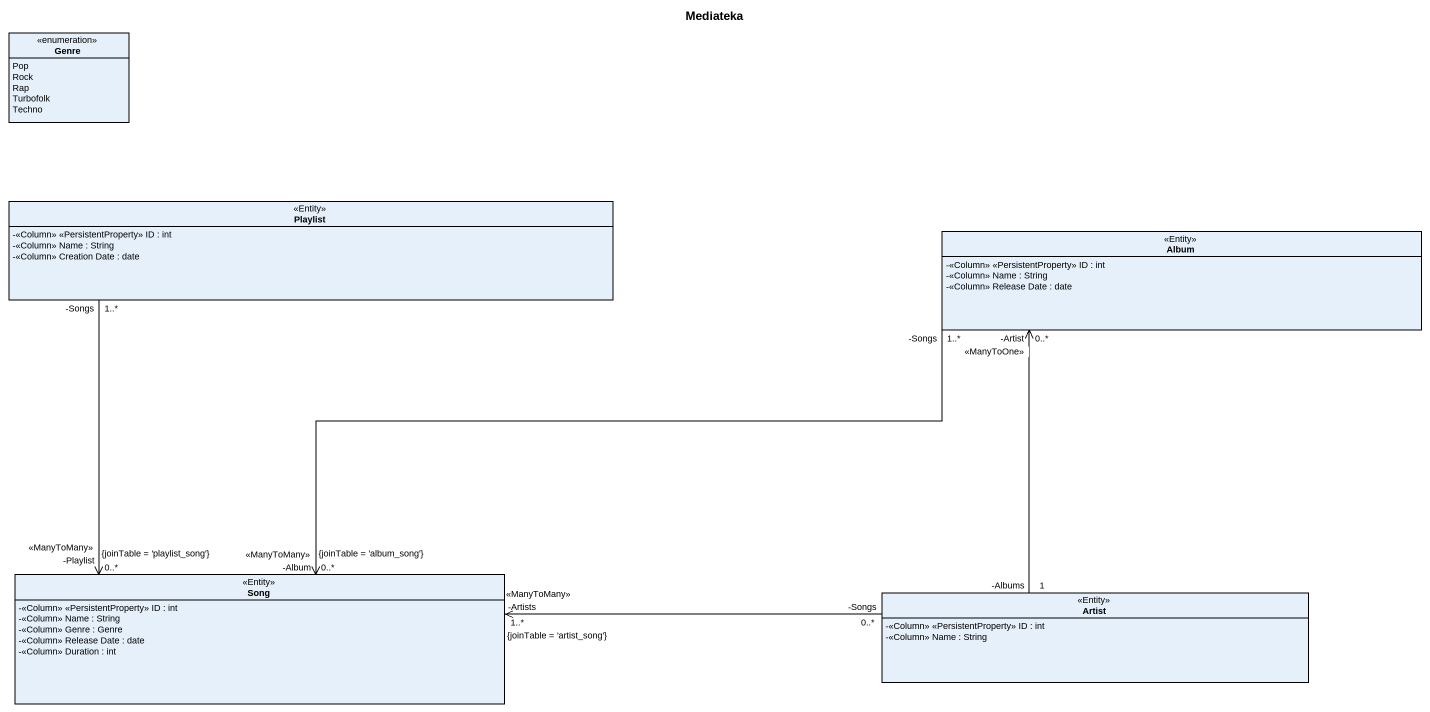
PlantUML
@startuml
title Mediateka
hide circle
hide empty members
skinparam classAttributeIconSize 0
enum Genre {
  Pop
  Rock
  Rap
  Turbofolk
  Techno
}
class Playlist <<Entity>> {
  -<<Column>> <<PersistentProperty>> ID : int
  -<<Column>> Name : String
  -<<Column>> Creation Date : date
}
class Album <<Entity>> {
  -<<Column>> <<PersistentProperty>> ID : int
  -<<Column>> Name : String
  -<<Column>> Release Date : date
}
class Song <<Entity>> {
  -<<Column>> <<PersistentProperty>> ID : int
  -<<Column>> Name : String
  -<<Column>> Genre : Genre
  -<<Column>> Release Date : date
  -<<Column>> Duration : int
}
class Artist <<Entity>> {
  -<<Column>> <<PersistentProperty>> ID : int
  -<<Column>> Name : String
}
Playlist "-Songs\n1..*" --> "-Playlist\n0..*\n<<ManyToMany>>\n{joinTable = 'playlist_song'}" Song
Album "1..*\n-Songs" -left-> "0..*\n-Album\n<<ManyToMany>>\n{joinTable = 'album_song'}" Song
Artist "1\n-Albums" -up-> "0..*\n<<ManyToOne>>\n-Artist" Album
Artist "0..*\n-Songs" -left-> "1..*\n<<ManyToMany>>\n{joinTable = 'artist_song'}\n-Artists" Song
@enduml
